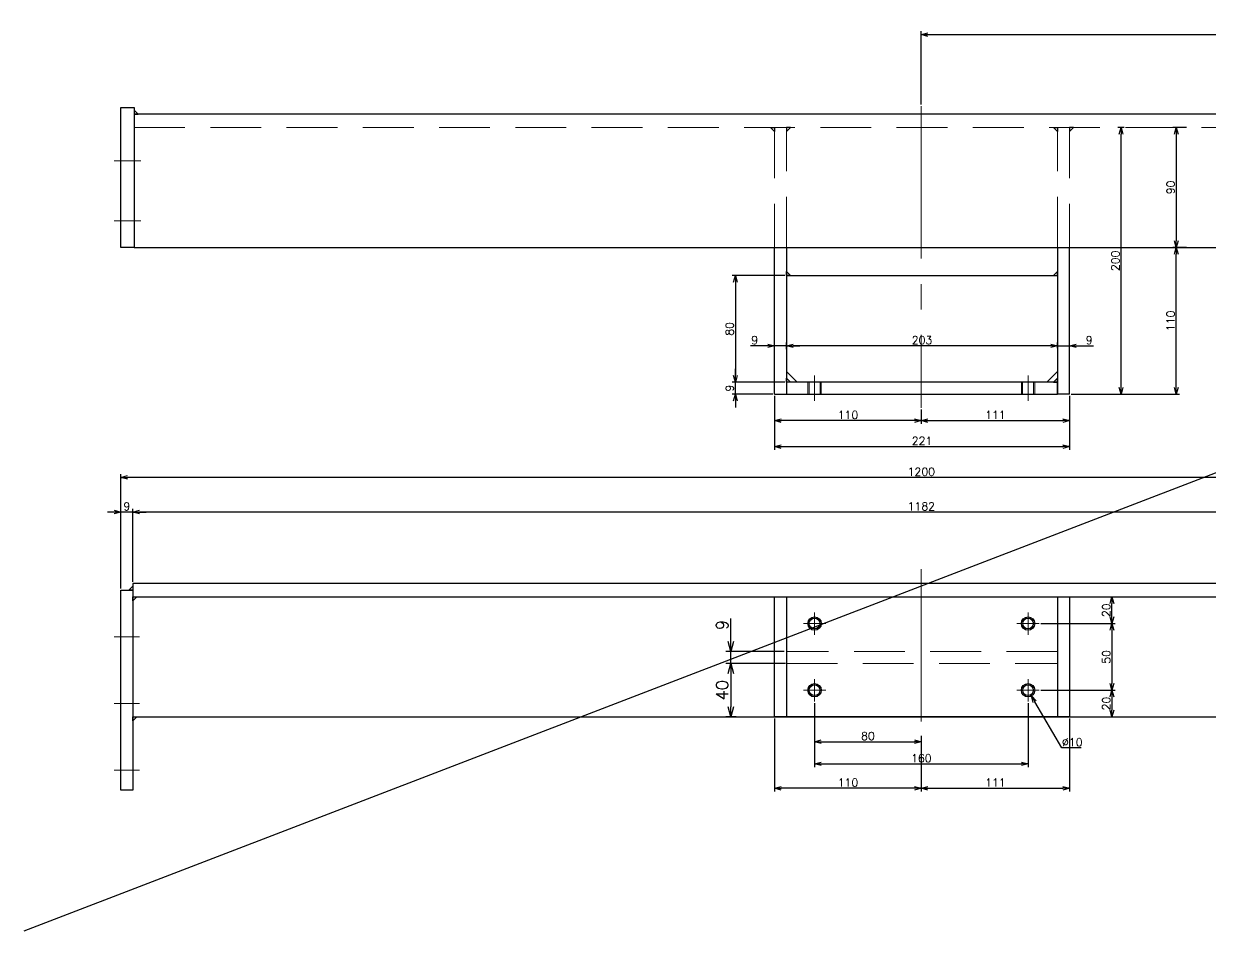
# Model space of a CAD drawing. Header units: millimetres. Extents: x -16130 to 36813, y -8099 to 27484.
# Drawn here: x -10741 to -9852, y 10428 to 11108 of the extents above; entities that cross this region are included whole.
import ezdxf

# ---------------------------------------------------------------- set-up
doc = ezdxf.new("R2010")
doc.units = ezdxf.units.MM
doc.header["$LTSCALE"] = 6
doc.header["$PDMODE"] = 99
doc.header["$PDSIZE"] = 1
doc.linetypes.add('CENTER2', pattern=[28.575, 19.05, -3.175, 3.175, -3.175])
doc.linetypes.add('HIDDEN', pattern=[9.525, 6.35, -3.175])
for name, color, linetype, lineweight in [('04_HIDDEN', 2, 'HIDDEN', 13), ('05_CENTER', 4, 'CENTER2', 13), ('08_DIM', 3, 'Continuous', 13)]:
    doc.layers.add(name, color=color, linetype=linetype, lineweight=lineweight)
doc.styles.add('KSS_TXT', font='txt.shx', dxfattribs={"bigfont": 'extfont2.shx'})
doc.dimstyles.new('KSS_DIM', dxfattribs={"dimtxt": 3, "dimasz": 2.5, "dimexe": 1.25, "dimexo": 0.625, "dimtad": 1, "dimdsep": 46, "dimtxsty": 'KSS_TXT', "dimblk": 'OPEN30', "dimcen": 0, "dimazin": 2, "dimtfac": 0.75, "dimtmove": 0, "dimatfit": 3, "dimldrblk": 'OPEN30', "dimfxl": 1, "dimtolj": 1, "dimarcsym": 0})
doc.dimstyles.new('KSS_DIM$3', dxfattribs={"dimtxt": 3, "dimasz": 2.5, "dimexe": 1.25, "dimexo": 0.625, "dimtad": 1, "dimtih": 1, "dimtoh": 1, "dimdsep": 46, "dimtxsty": 'KSS_TXT', "dimblk": 'OPEN30', "dimcen": 0, "dimazin": 2, "dimtfac": 0.75, "dimtofl": 0, "dimtmove": 0, "dimatfit": 3, "dimldrblk": 'OPEN30', "dimfxl": 1, "dimtolj": 1, "dimarcsym": 0})

# ---------------------------------------------------------------- blocks, each defined once
blk = doc.blocks.new('M10Tz_1_1_1')
at = {"color": 0}
for radius in [5, 4]:
    blk.add_circle((0, 0), radius, dxfattribs=at)
at = {"layer": '05_CENTER'}
for p, q in [((8.34, 0), (-8.34, 0)), ((0, -8.34), (0, 8.34))]:
    blk.add_line(p, q, dxfattribs=at)
blk = doc.blocks.new('A$C247C2A21_1_1')
at = {"color": 0}
for p, q in [((-1191, 20), (-9, 20)), ((-701, 20), (-701, -70)), ((-498, 20), (-498, -70))]:
    blk.add_line(p, q, dxfattribs=at)
at = {"color": 3}
for points in [[(-1191, 25), (-1194, 25), (-1194, 25), (-1191, 28)], [(-9, 25), (-6, 25), (-6, 25), (-9, 28)], [(-1191, 20), (-1188, 20), (-1188, 20), (-1191, 17)], [(-9, 20), (-12, 20), (-12, 20), (-9, 17)], [(-1191, -70), (-1188, -70), (-1188, -70), (-1191, -73)], [(-9, -70), (-12, -70), (-12, -70), (-9, -73)]]:
    blk.add_lwpolyline(points, close=True, dxfattribs=at)
at = {"color": 0}
for points in [[(-1191, -70), (-9, -70), (-9, 30), (-1191, 30)], [(-1191, -125), (-1200, -125), (-1200, 25), (-1191, 25)], [(-710, 20), (-489, 20), (-489, -70), (-710, -70)], [(-9, -125), (0, -125), (0, 25), (-9, 25)]]:
    blk.add_lwpolyline(points, close=True, dxfattribs=at)
at = {"layer": '04_HIDDEN'}
blk.add_lwpolyline([(-701, -30), (-498, -30), (-498, -21), (-701, -21)], close=True, dxfattribs=at)
at = {"layer": '05_CENTER'}
for p, q in [((-600, 40.86), (-600, -83.05)), ((-1186, -10), (-1205, -10)), ((-14, -10), (5, -10)), ((-1186, -60), (-1205, -60)), ((-14, -60), (5, -60)), ((-1186, -110), (-1205, -110)), ((-14, -110), (5, -110))]:
    blk.add_line(p, q, dxfattribs=at)
for p in [(-680, 0), (-520, 0), (-680, -50), (-520, -50)]:
    blk.add_blockref('M10Tz_1_1_1', p)
blk = doc.blocks.new('_Open30')
at = {"color": 0, "linetype": 'ByBlock', "lineweight": -2}
for p, q in [((-1, 0.27), (0, 0)), ((0, 0), (-1, -0.27)), ((0, 0), (-1, 0))]:
    blk.add_line(p, q, dxfattribs=at)
blk = doc.blocks.new('*D1281')
at = {"layer": '08_DIM', "color": 0, "lineweight": -2, "transparency": 16777216}
for p, q in [((-10148.1, 10598.93), (-10148.1, 10550.82)), ((-9988.1, 10598.93), (-9988.1, 10550.82)), ((-10143.1, 10553.32), (-9993.1, 10553.32))]:
    blk.add_line(p, q, dxfattribs=at)
at = {"layer": 'Defpoints', "color": 0, "transparency": 16777216}
for p in [(-10148.1, 10600.18), (-9988.1, 10600.18), (-9988.1, 10553.32)]:
    blk.add_point(p, dxfattribs=at)
at = {"layer": '08_DIM', "color": 0, "lineweight": -2, "transparency": 16777216, "xscale": 5, "yscale": 5, "zscale": 5, "rotation": 180}
blk.add_blockref('_Open30', (-10148.1, 10553.32), dxfattribs=at)
at = {"layer": '08_DIM', "color": 0, "lineweight": -2, "transparency": 16777216, "xscale": 5, "yscale": 5, "zscale": 5}
blk.add_blockref('_Open30', (-9988.1, 10553.32), dxfattribs=at)
at = {"layer": '08_DIM', "color": 0, "transparency": 16777216, "insert": (-10068.1, 10557.57), "char_height": 6, "attachment_point": 5, "style": 'KSS_TXT'}
blk.add_mtext('\\A1;160', dxfattribs=at)
blk = doc.blocks.new('*D1282')
at = {"layer": '08_DIM', "color": 0, "lineweight": -2, "transparency": 16777216}
for p, q in [((-10178.1, 10829.24), (-10178.1, 10788.74)), ((-9957.1, 10829.24), (-9957.1, 10788.74)), ((-10173.1, 10791.24), (-9962.1, 10791.24))]:
    blk.add_line(p, q, dxfattribs=at)
at = {"layer": 'Defpoints', "color": 0, "transparency": 16777216}
for p in [(-10178.1, 10830.49), (-9957.1, 10830.49), (-9957.1, 10791.24)]:
    blk.add_point(p, dxfattribs=at)
at = {"layer": '08_DIM', "color": 0, "lineweight": -2, "transparency": 16777216, "xscale": 5, "yscale": 5, "zscale": 5, "rotation": 180}
blk.add_blockref('_Open30', (-10178.1, 10791.24), dxfattribs=at)
at = {"layer": '08_DIM', "color": 0, "lineweight": -2, "transparency": 16777216, "xscale": 5, "yscale": 5, "zscale": 5}
blk.add_blockref('_Open30', (-9957.1, 10791.24), dxfattribs=at)
at = {"layer": '08_DIM', "color": 0, "transparency": 16777216, "insert": (-10067.6, 10795.49), "char_height": 6, "attachment_point": 5, "style": 'KSS_TXT'}
blk.add_mtext('\\A1;221', dxfattribs=at)
blk = doc.blocks.new('*D1283')
at = {"layer": '08_DIM', "color": 0, "lineweight": -2, "transparency": 16777216}
for p, q in [((-10207.47, 10844.49), (-10207.47, 10849.49)), ((-10170.35, 10839.49), (-10209.97, 10839.49)), ((-10207.47, 10830.49), (-10207.47, 10839.49)), ((-10179.35, 10830.49), (-10209.97, 10830.49)), ((-10207.47, 10825.49), (-10207.47, 10820.49))]:
    blk.add_line(p, q, dxfattribs=at)
at = {"layer": 'Defpoints', "color": 0, "transparency": 16777216}
for p in [(-10207.47, 10839.49), (-10169.1, 10839.49), (-10178.1, 10830.49)]:
    blk.add_point(p, dxfattribs=at)
at = {"layer": '08_DIM', "color": 0, "lineweight": -2, "transparency": 16777216, "xscale": 5, "yscale": 5, "zscale": 5}
for p, rotation in [((-10207.47, 10839.49), 270), ((-10207.47, 10830.49), 90)]:
    blk.add_blockref('_Open30', p, dxfattribs=dict(at, rotation=rotation))
at = {"layer": '08_DIM', "color": 0, "transparency": 16777216, "insert": (-10211.72, 10834.99), "char_height": 6, "attachment_point": 5, "rotation": 90, "style": 'KSS_TXT'}
blk.add_mtext('\\A1;9', dxfattribs=at)
blk = doc.blocks.new('*D1284')
at = {"layer": '08_DIM', "color": 0, "lineweight": -2, "transparency": 16777216}
for p, q in [((-9955.85, 10940.49), (-9874.46, 10940.49)), ((-9876.96, 10835.49), (-9876.96, 10935.49)), ((-9955.85, 10830.49), (-9874.46, 10830.49))]:
    blk.add_line(p, q, dxfattribs=at)
at = {"layer": 'Defpoints', "color": 0, "transparency": 16777216}
for p in [(-9957.1, 10940.49), (-9876.96, 10940.49), (-9957.1, 10830.49)]:
    blk.add_point(p, dxfattribs=at)
at = {"layer": '08_DIM', "color": 0, "lineweight": -2, "transparency": 16777216, "xscale": 5, "yscale": 5, "zscale": 5}
for p, rotation in [((-9876.96, 10940.49), 90), ((-9876.96, 10830.49), 270)]:
    blk.add_blockref('_Open30', p, dxfattribs=dict(at, rotation=rotation))
at = {"layer": '08_DIM', "color": 0, "transparency": 16777216, "insert": (-9881.21, 10885.49), "char_height": 6, "attachment_point": 5, "rotation": 90, "style": 'KSS_TXT'}
blk.add_mtext('\\A1;110', dxfattribs=at)
blk = doc.blocks.new('*D1285')
at = {"layer": '08_DIM', "color": 0, "lineweight": -2, "transparency": 16777216}
for p, q in [((-9916.02, 11030.49), (-9920.86, 11030.49)), ((-9918.36, 10835.49), (-9918.36, 11025.49)), ((-9955.85, 10830.49), (-9915.86, 10830.49))]:
    blk.add_line(p, q, dxfattribs=at)
at = {"layer": 'Defpoints', "color": 0, "transparency": 16777216}
for p in [(-9918.36, 11030.49), (-9914.77, 11030.49), (-9957.1, 10830.49)]:
    blk.add_point(p, dxfattribs=at)
at = {"layer": '08_DIM', "color": 0, "lineweight": -2, "transparency": 16777216, "xscale": 5, "yscale": 5, "zscale": 5}
for p, rotation in [((-9918.36, 11030.49), 90), ((-9918.36, 10830.49), 270)]:
    blk.add_blockref('_Open30', p, dxfattribs=dict(at, rotation=rotation))
at = {"layer": '08_DIM', "color": 0, "transparency": 16777216, "insert": (-9922.61, 10930.49), "char_height": 6, "attachment_point": 5, "rotation": 90, "style": 'KSS_TXT'}
blk.add_mtext('\\A1;200', dxfattribs=at)
blk = doc.blocks.new('*D1289')
at = {"layer": '08_DIM', "color": 0, "lineweight": -2, "transparency": 16777216}
for p, q in [((-10668.1, 10684.77), (-10668.1, 10770.57)), ((-9468.1, 10684.77), (-9468.1, 10770.57)), ((-9473.1, 10768.07), (-10663.1, 10768.07))]:
    blk.add_line(p, q, dxfattribs=at)
at = {"layer": 'Defpoints', "color": 0, "transparency": 16777216}
for p in [(-10668.1, 10768.07), (-10668.1, 10683.52), (-9468.1, 10683.52)]:
    blk.add_point(p, dxfattribs=at)
at = {"layer": '08_DIM', "color": 0, "lineweight": -2, "transparency": 16777216, "xscale": 5, "yscale": 5, "zscale": 5, "rotation": 180}
blk.add_blockref('_Open30', (-10668.1, 10768.07), dxfattribs=at)
at = {"layer": '08_DIM', "color": 0, "lineweight": -2, "transparency": 16777216, "xscale": 5, "yscale": 5, "zscale": 5}
blk.add_blockref('_Open30', (-9468.1, 10768.07), dxfattribs=at)
at = {"layer": '08_DIM', "color": 0, "transparency": 16777216, "insert": (-10068.1, 10772.32), "char_height": 6, "attachment_point": 5, "style": 'KSS_TXT'}
blk.add_mtext('\\A1;1200', dxfattribs=at)
blk = doc.blocks.new('*D1290')
at = {"layer": '08_DIM', "color": 0, "lineweight": -2, "transparency": 16777216}
for p, q in [((-10659.1, 10689.77), (-10659.1, 10744.65)), ((-9477.1, 10689.77), (-9477.1, 10744.65)), ((-9482.1, 10742.15), (-10654.1, 10742.15))]:
    blk.add_line(p, q, dxfattribs=at)
at = {"layer": 'Defpoints', "color": 0, "transparency": 16777216}
for p in [(-10659.1, 10742.15), (-10659.1, 10688.52), (-9477.1, 10688.52)]:
    blk.add_point(p, dxfattribs=at)
at = {"layer": '08_DIM', "color": 0, "lineweight": -2, "transparency": 16777216, "xscale": 5, "yscale": 5, "zscale": 5, "rotation": 180}
blk.add_blockref('_Open30', (-10659.1, 10742.15), dxfattribs=at)
at = {"layer": '08_DIM', "color": 0, "lineweight": -2, "transparency": 16777216, "xscale": 5, "yscale": 5, "zscale": 5}
blk.add_blockref('_Open30', (-9477.1, 10742.15), dxfattribs=at)
at = {"layer": '08_DIM', "color": 0, "transparency": 16777216, "insert": (-10068.1, 10746.4), "char_height": 6, "attachment_point": 5, "style": 'KSS_TXT'}
blk.add_mtext('\\A1;1182', dxfattribs=at)
blk = doc.blocks.new('*D1291')
at = {"layer": '08_DIM', "color": 0, "lineweight": -2, "transparency": 16777216}
for p, q in [((-10668.1, 10684.77), (-10668.1, 10744.65)), ((-10659.1, 10689.77), (-10659.1, 10744.65)), ((-10673.1, 10742.15), (-10678.1, 10742.15)), ((-10659.1, 10742.15), (-10668.1, 10742.15)), ((-10654.1, 10742.15), (-10649.1, 10742.15))]:
    blk.add_line(p, q, dxfattribs=at)
at = {"layer": 'Defpoints', "color": 0, "transparency": 16777216}
for p in [(-10668.1, 10742.15), (-10668.1, 10683.52), (-10659.1, 10688.52)]:
    blk.add_point(p, dxfattribs=at)
at = {"layer": '08_DIM', "color": 0, "lineweight": -2, "transparency": 16777216, "xscale": 5, "yscale": 5, "zscale": 5}
blk.add_blockref('_Open30', (-10668.1, 10742.15), dxfattribs=at)
at = {"layer": '08_DIM', "color": 0, "lineweight": -2, "transparency": 16777216, "xscale": 5, "yscale": 5, "zscale": 5, "rotation": 180}
blk.add_blockref('_Open30', (-10659.1, 10742.15), dxfattribs=at)
at = {"layer": '08_DIM', "color": 0, "transparency": 16777216, "insert": (-10663.6, 10746.4), "char_height": 6, "attachment_point": 5, "style": 'KSS_TXT'}
blk.add_mtext('\\A1;9', dxfattribs=at)
blk = doc.blocks.new('*D1292')
at = {"layer": '08_DIM', "color": 0, "lineweight": -2, "transparency": 16777216}
for p, q in [((-9869.35, 11030.49), (-9879.46, 11030.49)), ((-9876.96, 11025.49), (-9876.96, 10945.49)), ((-9869.35, 10940.49), (-9879.46, 10940.49))]:
    blk.add_line(p, q, dxfattribs=at)
at = {"layer": 'Defpoints', "color": 0, "transparency": 16777216}
for p in [(-9868.1, 11030.49), (-9876.96, 10940.49), (-9868.1, 10940.49)]:
    blk.add_point(p, dxfattribs=at)
at = {"layer": '08_DIM', "color": 0, "lineweight": -2, "transparency": 16777216, "xscale": 5, "yscale": 5, "zscale": 5}
for p, rotation in [((-9876.96, 11030.49), 90), ((-9876.96, 10940.49), 270)]:
    blk.add_blockref('_Open30', p, dxfattribs=dict(at, rotation=rotation))
at = {"layer": '08_DIM', "color": 0, "transparency": 16777216, "insert": (-9881.21, 10985.49), "char_height": 6, "attachment_point": 5, "rotation": 90, "style": 'KSS_TXT'}
blk.add_mtext('\\A1;90', dxfattribs=at)
blk = doc.blocks.new('*D1293')
at = {"layer": '08_DIM', "color": 0, "lineweight": -2, "transparency": 16777216}
for p, q in [((-9956.35, 10678.52), (-9922.7, 10678.52)), ((-9925.2, 10663.52), (-9925.2, 10673.52)), ((-9978.51, 10658.52), (-9922.7, 10658.52))]:
    blk.add_line(p, q, dxfattribs=at)
at = {"layer": 'Defpoints', "color": 0, "transparency": 16777216}
for p in [(-9957.6, 10678.52), (-9925.2, 10678.52), (-9979.76, 10658.52)]:
    blk.add_point(p, dxfattribs=at)
at = {"layer": '08_DIM', "color": 0, "lineweight": -2, "transparency": 16777216, "xscale": 5, "yscale": 5, "zscale": 5}
for p, rotation in [((-9925.2, 10678.52), 90), ((-9925.2, 10658.52), 270)]:
    blk.add_blockref('_Open30', p, dxfattribs=dict(at, rotation=rotation))
at = {"layer": '08_DIM', "color": 0, "transparency": 16777216, "insert": (-9929.45, 10668.52), "char_height": 6, "attachment_point": 5, "rotation": 90, "style": 'KSS_TXT'}
blk.add_mtext('\\A1;20', dxfattribs=at)
blk = doc.blocks.new('*D1294')
at = {"layer": '08_DIM', "color": 0, "lineweight": -2, "transparency": 16777216}
for p, q in [((-9978.51, 10658.52), (-9922.7, 10658.52)), ((-9925.2, 10653.52), (-9925.2, 10613.52)), ((-9978.51, 10608.52), (-9922.7, 10608.52))]:
    blk.add_line(p, q, dxfattribs=at)
at = {"layer": 'Defpoints', "color": 0, "transparency": 16777216}
for p in [(-9979.76, 10658.52), (-9979.76, 10608.52), (-9925.2, 10608.52)]:
    blk.add_point(p, dxfattribs=at)
at = {"layer": '08_DIM', "color": 0, "lineweight": -2, "transparency": 16777216, "xscale": 5, "yscale": 5, "zscale": 5}
for p, rotation in [((-9925.2, 10658.52), 90), ((-9925.2, 10608.52), 270)]:
    blk.add_blockref('_Open30', p, dxfattribs=dict(at, rotation=rotation))
at = {"layer": '08_DIM', "color": 0, "transparency": 16777216, "insert": (-9929.45, 10633.52), "char_height": 6, "attachment_point": 5, "rotation": 90, "style": 'KSS_TXT'}
blk.add_mtext('\\A1;50', dxfattribs=at)
blk = doc.blocks.new('*D1295')
at = {"layer": '08_DIM', "color": 0, "lineweight": -2, "transparency": 16777216}
for p, q in [((-9962.83, 10565.31), (-9983.06, 10599.89)), ((-9948.33, 10565.31), (-9962.83, 10565.31))]:
    blk.add_line(p, q, dxfattribs=at)
at = {"layer": 'Defpoints', "color": 0, "transparency": 16777216}
for p in [(-9990.63, 10612.84), (-9985.58, 10604.21)]:
    blk.add_point(p, dxfattribs=at)
at = {"layer": '08_DIM', "color": 0, "lineweight": -2, "transparency": 16777216, "xscale": 5, "yscale": 5, "zscale": 5, "rotation": 120.3235199212995}
blk.add_blockref('_Open30', (-9985.58, 10604.21), dxfattribs=at)
at = {"layer": '08_DIM', "color": 0, "transparency": 16777216, "insert": (-9954.96, 10569.56), "char_height": 6, "attachment_point": 5, "style": 'KSS_TXT'}
blk.add_mtext('\\A1;%%C10', dxfattribs=at)
blk = doc.blocks.new('A$C430C706C_1_1')
at = {"color": 0}
for p, q in [((-710, -130), (-710, -20)), ((-701, -20), (-701, -130)), ((-498, -20), (-498, -130)), ((-489, -130), (-489, -20)), ((-701, -41), (-498, -41)), ((-693, -121), (-701, -113)), ((-498, -113), (-506, -121)), ((-710, -130), (-701, -130)), ((-489, -130), (-498, -130))]:
    blk.add_line(p, q, dxfattribs=at)
for points in [[(-1200, -20), (-1200, 85), (-1190, 85), (-1190, -20)], [(0, -20), (0, 85), (-10, 85), (-10, -20)], [(-1190, -20), (-10, -20), (-10, 80), (-1190, 80)], [(-701, -130), (-498, -130), (-498, -121), (-701, -121)]]:
    blk.add_lwpolyline(points, close=True, dxfattribs=at)
at = {"color": 3}
for points in [[(-1190, 80), (-1187, 80), (-1187, 80), (-1190, 83)], [(-10, 80), (-10, 83), (-10, 83), (-13, 80)], [(-710, 70), (-710, 67), (-710, 67), (-713, 70)], [(-701, 70), (-701, 67), (-701, 67), (-698, 70)], [(-498, 70), (-498, 67), (-498, 67), (-501, 70)], [(-489, 70), (-489, 67), (-489, 67), (-486, 70)], [(-701, -41), (-701, -38), (-701, -38), (-698, -41)], [(-498, -41), (-498, -38), (-498, -38), (-501, -41)], [(-701, -121), (-701, -118), (-701, -118), (-698, -121)], [(-498, -121), (-498, -118), (-498, -118), (-501, -121)]]:
    blk.add_lwpolyline(points, close=True, dxfattribs=at)
at = {"layer": '04_HIDDEN'}
for p, q in [((-1190, 70), (-10, 70)), ((-710, 70), (-710, -20)), ((-701, -20), (-701, 70)), ((-498, -20), (-498, 70)), ((-489, 70), (-489, -20)), ((-685, -130), (-685, -121)), ((-684.1, -130), (-684.1, -121)), ((-675.9, -130), (-675.9, -121)), ((-675, -130), (-675, -121)), ((-525, -130), (-525, -121)), ((-524.1, -130), (-524.1, -121)), ((-515.9, -130), (-515.9, -121)), ((-515, -130), (-515, -121))]:
    blk.add_line(p, q, dxfattribs=at)
at = {"layer": '05_CENTER'}
for p, q in [((-600, 85.93), (-600, -140.18)), ((-1185, 45), (-1205, 45)), ((-15, 45), (5, 45)), ((-1185, 0), (-1205, 0)), ((-15, 0), (5, 0)), ((-680, -135), (-680, -116)), ((-520, -135), (-520, -116))]:
    blk.add_line(p, q, dxfattribs=at)
blk = doc.blocks.new('*D1308')
at = {"layer": '08_DIM', "color": 0, "lineweight": -2, "transparency": 16777216}
for p, q in [((-10178.1, 10829.24), (-10178.1, 10808.21)), ((-10068.1, 10819.06), (-10068.1, 10808.21)), ((-10073.1, 10810.71), (-10173.1, 10810.71))]:
    blk.add_line(p, q, dxfattribs=at)
at = {"layer": 'Defpoints', "color": 0, "transparency": 16777216}
for p in [(-10178.1, 10830.49), (-10068.1, 10820.31), (-10178.1, 10810.71)]:
    blk.add_point(p, dxfattribs=at)
at = {"layer": '08_DIM', "color": 0, "lineweight": -2, "transparency": 16777216, "xscale": 5, "yscale": 5, "zscale": 5, "rotation": 180}
blk.add_blockref('_Open30', (-10178.1, 10810.71), dxfattribs=at)
at = {"layer": '08_DIM', "color": 0, "lineweight": -2, "transparency": 16777216, "xscale": 5, "yscale": 5, "zscale": 5}
blk.add_blockref('_Open30', (-10068.1, 10810.71), dxfattribs=at)
at = {"layer": '08_DIM', "color": 0, "transparency": 16777216, "insert": (-10123.1, 10814.96), "char_height": 6, "attachment_point": 5, "style": 'KSS_TXT'}
blk.add_mtext('\\A1;110', dxfattribs=at)
blk = doc.blocks.new('*D1309')
at = {"layer": '08_DIM', "color": 0, "lineweight": -2, "transparency": 16777216}
for p, q in [((-9957.1, 10829.24), (-9957.1, 10808.21)), ((-10068.1, 10819.06), (-10068.1, 10808.21)), ((-10063.1, 10810.71), (-9962.1, 10810.71))]:
    blk.add_line(p, q, dxfattribs=at)
at = {"layer": 'Defpoints', "color": 0, "transparency": 16777216}
for p in [(-9957.1, 10830.49), (-10068.1, 10820.31), (-9957.1, 10810.71)]:
    blk.add_point(p, dxfattribs=at)
at = {"layer": '08_DIM', "color": 0, "lineweight": -2, "transparency": 16777216, "xscale": 5, "yscale": 5, "zscale": 5, "rotation": 180}
blk.add_blockref('_Open30', (-10068.1, 10810.71), dxfattribs=at)
at = {"layer": '08_DIM', "color": 0, "lineweight": -2, "transparency": 16777216, "xscale": 5, "yscale": 5, "zscale": 5}
blk.add_blockref('_Open30', (-9957.1, 10810.71), dxfattribs=at)
at = {"layer": '08_DIM', "color": 0, "transparency": 16777216, "insert": (-10012.6, 10814.96), "char_height": 6, "attachment_point": 5, "style": 'KSS_TXT'}
blk.add_mtext('\\A1;111', dxfattribs=at)
blk = doc.blocks.new('*D1310')
at = {"layer": '08_DIM', "color": 0, "lineweight": -2, "transparency": 16777216}
for p, q in [((-10178.1, 10587.27), (-10178.1, 10532.56)), ((-10068.1, 10574.22), (-10068.1, 10532.56)), ((-10073.1, 10535.06), (-10173.1, 10535.06))]:
    blk.add_line(p, q, dxfattribs=at)
at = {"layer": 'Defpoints', "color": 0, "transparency": 16777216}
for p in [(-10178.1, 10588.52), (-10068.1, 10575.47), (-10178.1, 10535.06)]:
    blk.add_point(p, dxfattribs=at)
at = {"layer": '08_DIM', "color": 0, "lineweight": -2, "transparency": 16777216, "xscale": 5, "yscale": 5, "zscale": 5, "rotation": 180}
blk.add_blockref('_Open30', (-10178.1, 10535.06), dxfattribs=at)
at = {"layer": '08_DIM', "color": 0, "lineweight": -2, "transparency": 16777216, "xscale": 5, "yscale": 5, "zscale": 5}
blk.add_blockref('_Open30', (-10068.1, 10535.06), dxfattribs=at)
at = {"layer": '08_DIM', "color": 0, "transparency": 16777216, "insert": (-10123.1, 10539.31), "char_height": 6, "attachment_point": 5, "style": 'KSS_TXT'}
blk.add_mtext('\\A1;110', dxfattribs=at)
blk = doc.blocks.new('*D1311')
at = {"layer": '08_DIM', "color": 0, "lineweight": -2, "transparency": 16777216}
for p, q in [((-9957.1, 10587.27), (-9957.1, 10532.56)), ((-10068.1, 10574.22), (-10068.1, 10532.56)), ((-10063.1, 10535.06), (-9962.1, 10535.06))]:
    blk.add_line(p, q, dxfattribs=at)
at = {"layer": 'Defpoints', "color": 0, "transparency": 16777216}
for p in [(-9957.1, 10588.52), (-10068.1, 10575.47), (-9957.1, 10535.06)]:
    blk.add_point(p, dxfattribs=at)
at = {"layer": '08_DIM', "color": 0, "lineweight": -2, "transparency": 16777216, "xscale": 5, "yscale": 5, "zscale": 5, "rotation": 180}
blk.add_blockref('_Open30', (-10068.1, 10535.06), dxfattribs=at)
at = {"layer": '08_DIM', "color": 0, "lineweight": -2, "transparency": 16777216, "xscale": 5, "yscale": 5, "zscale": 5}
blk.add_blockref('_Open30', (-9957.1, 10535.06), dxfattribs=at)
at = {"layer": '08_DIM', "color": 0, "transparency": 16777216, "insert": (-10012.6, 10539.31), "char_height": 6, "attachment_point": 5, "style": 'KSS_TXT'}
blk.add_mtext('\\A1;111', dxfattribs=at)
blk = doc.blocks.new('*D1312')
at = {"layer": '08_DIM', "color": 0, "lineweight": -2, "transparency": 16777216}
for p, q in [((-10148.1, 10598.93), (-10148.1, 10567.46)), ((-10143.1, 10569.96), (-10073.1, 10569.96)), ((-10068.1, 10574.22), (-10068.1, 10567.46))]:
    blk.add_line(p, q, dxfattribs=at)
at = {"layer": 'Defpoints', "color": 0, "transparency": 16777216}
for p in [(-10148.1, 10600.18), (-10068.1, 10575.47), (-10068.1, 10569.96)]:
    blk.add_point(p, dxfattribs=at)
at = {"layer": '08_DIM', "color": 0, "lineweight": -2, "transparency": 16777216, "xscale": 5, "yscale": 5, "zscale": 5, "rotation": 180}
blk.add_blockref('_Open30', (-10148.1, 10569.96), dxfattribs=at)
at = {"layer": '08_DIM', "color": 0, "lineweight": -2, "transparency": 16777216, "xscale": 5, "yscale": 5, "zscale": 5}
blk.add_blockref('_Open30', (-10068.1, 10569.96), dxfattribs=at)
at = {"layer": '08_DIM', "color": 0, "transparency": 16777216, "insert": (-10108.1, 10574.21), "char_height": 6, "attachment_point": 5, "style": 'KSS_TXT'}
blk.add_mtext('\\A1;80', dxfattribs=at)
blk = doc.blocks.new('*D1337')
at = {"layer": '08_DIM', "color": 0, "lineweight": -2, "transparency": 16777216}
for p, q in [((-10068.1, 11047.67), (-10068.1, 11102.59)), ((-10063.1, 11100.09), (-9473.1, 11100.09)), ((-9468.1, 11046.74), (-9468.1, 11102.59))]:
    blk.add_line(p, q, dxfattribs=at)
at = {"layer": 'Defpoints', "color": 0, "transparency": 16777216}
for p in [(-9468.1, 11100.09), (-10068.1, 11046.42), (-9468.1, 11045.49)]:
    blk.add_point(p, dxfattribs=at)
at = {"layer": '08_DIM', "color": 0, "lineweight": -2, "transparency": 16777216, "xscale": 5, "yscale": 5, "zscale": 5, "rotation": 180}
blk.add_blockref('_Open30', (-10068.1, 11100.09), dxfattribs=at)
at = {"layer": '08_DIM', "color": 0, "lineweight": -2, "transparency": 16777216, "xscale": 5, "yscale": 5, "zscale": 5}
blk.add_blockref('_Open30', (-9468.1, 11100.09), dxfattribs=at)
at = {"layer": '08_DIM', "color": 0, "transparency": 16777216, "insert": (-9768.1, 11104.34), "char_height": 6, "attachment_point": 5, "style": 'KSS_TXT'}
blk.add_mtext('\\A1;600', dxfattribs=at)
blk = doc.blocks.new('*D2533')
at = {"layer": '08_DIM', "color": 0, "lineweight": -2, "transparency": 16777216}
for p, q in [((-10169.1, 10864.31), (-10169.1, 10869.25)), ((-9966.1, 10864.96), (-9966.1, 10869.25)), ((-9971.1, 10866.75), (-10164.1, 10866.75))]:
    blk.add_line(p, q, dxfattribs=at)
at = {"layer": 'Defpoints', "color": 0, "transparency": 16777216}
for p in [(-10169.1, 10866.75), (-10169.1, 10863.06), (-9966.1, 10863.71)]:
    blk.add_point(p, dxfattribs=at)
at = {"layer": '08_DIM', "color": 0, "lineweight": -2, "transparency": 16777216, "xscale": 5, "yscale": 5, "zscale": 5, "rotation": 180}
blk.add_blockref('_Open30', (-10169.1, 10866.75), dxfattribs=at)
at = {"layer": '08_DIM', "color": 0, "lineweight": -2, "transparency": 16777216, "xscale": 5, "yscale": 5, "zscale": 5}
blk.add_blockref('_Open30', (-9966.1, 10866.75), dxfattribs=at)
at = {"layer": '08_DIM', "color": 0, "transparency": 16777216, "insert": (-10067.6, 10871), "char_height": 6, "attachment_point": 5, "style": 'KSS_TXT'}
blk.add_mtext('\\A1;203', dxfattribs=at)
blk = doc.blocks.new('*D2534')
at = {"layer": '08_DIM', "color": 0, "lineweight": -2, "transparency": 16777216}
for p, q in [((-10178.1, 10864.31), (-10178.1, 10869.25)), ((-10169.1, 10864.96), (-10169.1, 10869.25)), ((-10178.1, 10866.75), (-10196.23, 10866.75)), ((-10183.1, 10866.75), (-10188.1, 10866.75)), ((-10169.1, 10866.75), (-10178.1, 10866.75)), ((-10164.1, 10866.75), (-10159.1, 10866.75))]:
    blk.add_line(p, q, dxfattribs=at)
at = {"layer": 'Defpoints', "color": 0, "transparency": 16777216}
for p in [(-10178.1, 10866.75), (-10178.1, 10863.06), (-10169.1, 10863.71)]:
    blk.add_point(p, dxfattribs=at)
at = {"layer": '08_DIM', "color": 0, "lineweight": -2, "transparency": 16777216, "xscale": 5, "yscale": 5, "zscale": 5}
blk.add_blockref('_Open30', (-10178.1, 10866.75), dxfattribs=at)
at = {"layer": '08_DIM', "color": 0, "lineweight": -2, "transparency": 16777216, "xscale": 5, "yscale": 5, "zscale": 5, "rotation": 180}
blk.add_blockref('_Open30', (-10169.1, 10866.75), dxfattribs=at)
at = {"layer": '08_DIM', "color": 0, "transparency": 16777216, "insert": (-10192.98, 10871), "char_height": 6, "attachment_point": 5, "style": 'KSS_TXT'}
blk.add_mtext('\\A1;9', dxfattribs=at)
blk = doc.blocks.new('*D2535')
at = {"layer": '08_DIM', "color": 0, "lineweight": -2, "transparency": 16777216}
for p, q in [((-9966.1, 10864.96), (-9966.1, 10869.25)), ((-9957.1, 10864.31), (-9957.1, 10869.25)), ((-9971.1, 10866.75), (-9976.1, 10866.75)), ((-9966.1, 10866.75), (-9957.1, 10866.75)), ((-9957.1, 10866.75), (-9938.98, 10866.75)), ((-9952.1, 10866.75), (-9947.1, 10866.75))]:
    blk.add_line(p, q, dxfattribs=at)
at = {"layer": 'Defpoints', "color": 0, "transparency": 16777216}
for p in [(-9966.1, 10863.71), (-9957.1, 10866.75), (-9957.1, 10863.06)]:
    blk.add_point(p, dxfattribs=at)
at = {"layer": '08_DIM', "color": 0, "lineweight": -2, "transparency": 16777216, "xscale": 5, "yscale": 5, "zscale": 5}
blk.add_blockref('_Open30', (-9966.1, 10866.75), dxfattribs=at)
at = {"layer": '08_DIM', "color": 0, "lineweight": -2, "transparency": 16777216, "xscale": 5, "yscale": 5, "zscale": 5, "rotation": 180}
blk.add_blockref('_Open30', (-9957.1, 10866.75), dxfattribs=at)
at = {"layer": '08_DIM', "color": 0, "transparency": 16777216, "insert": (-9942.23, 10871), "char_height": 6, "attachment_point": 5, "style": 'KSS_TXT'}
blk.add_mtext('\\A1;9', dxfattribs=at)
blk = doc.blocks.new('*D2542')
at = {"layer": '08_DIM', "color": 0, "lineweight": -2, "transparency": 16777216}
for p, q in [((-10170.35, 10919.49), (-10209.97, 10919.49)), ((-10207.47, 10914.49), (-10207.47, 10844.49)), ((-10170.35, 10839.49), (-10209.97, 10839.49))]:
    blk.add_line(p, q, dxfattribs=at)
at = {"layer": 'Defpoints', "color": 0, "transparency": 16777216}
for p in [(-10169.1, 10919.49), (-10207.47, 10839.49), (-10169.1, 10839.49)]:
    blk.add_point(p, dxfattribs=at)
at = {"layer": '08_DIM', "color": 0, "lineweight": -2, "transparency": 16777216, "xscale": 5, "yscale": 5, "zscale": 5}
for p, rotation in [((-10207.47, 10919.49), 90), ((-10207.47, 10839.49), 270)]:
    blk.add_blockref('_Open30', p, dxfattribs=dict(at, rotation=rotation))
at = {"layer": '08_DIM', "color": 0, "transparency": 16777216, "insert": (-10211.72, 10879.49), "char_height": 6, "attachment_point": 5, "rotation": 90, "style": 'KSS_TXT'}
blk.add_mtext('\\A1;80', dxfattribs=at)
blk = doc.blocks.new('*D2557')
at = {"layer": '08_DIM', "color": 0, "lineweight": -2, "transparency": 16777216}
for p, q in [((-9978.51, 10608.52), (-9922.7, 10608.52)), ((-9925.2, 10603.52), (-9925.2, 10593.52)), ((-9927.16, 10588.52), (-9922.7, 10588.52))]:
    blk.add_line(p, q, dxfattribs=at)
at = {"layer": 'Defpoints', "color": 0, "transparency": 16777216}
for p in [(-9979.76, 10608.52), (-9928.41, 10588.52), (-9925.2, 10588.52)]:
    blk.add_point(p, dxfattribs=at)
at = {"layer": '08_DIM', "color": 0, "lineweight": -2, "transparency": 16777216, "xscale": 5, "yscale": 5, "zscale": 5}
for p, rotation in [((-9925.2, 10608.52), 90), ((-9925.2, 10588.52), 270)]:
    blk.add_blockref('_Open30', p, dxfattribs=dict(at, rotation=rotation))
at = {"layer": '08_DIM', "color": 0, "transparency": 16777216, "insert": (-9929.45, 10598.52), "char_height": 6, "attachment_point": 5, "rotation": 90, "style": 'KSS_TXT'}
blk.add_mtext('\\A1;20', dxfattribs=at)
blk = doc.blocks.new('*D2558')
at = {"layer": '08_DIM', "color": 0, "lineweight": -2, "transparency": 16777216}
for p, q in [((-10169.98, 10628.52), (-10214.69, 10628.52)), ((-10210.94, 10621.02), (-10210.94, 10596.02)), ((-10206.86, 10588.52), (-10214.69, 10588.52))]:
    blk.add_line(p, q, dxfattribs=at)
at = {"layer": 'Defpoints', "color": 0, "transparency": 16777216}
for p in [(-10168.1, 10628.52), (-10210.94, 10588.52), (-10204.98, 10588.52)]:
    blk.add_point(p, dxfattribs=at)
at = {"layer": '08_DIM', "color": 0, "lineweight": -2, "transparency": 16777216, "xscale": 7.5, "yscale": 7.5, "zscale": 7.5}
for p, rotation in [((-10210.94, 10628.52), 90), ((-10210.94, 10588.52), 270)]:
    blk.add_blockref('_Open30', p, dxfattribs=dict(at, rotation=rotation))
at = {"layer": '08_DIM', "color": 0, "transparency": 16777216, "insert": (-10217.32, 10608.52), "char_height": 9, "attachment_point": 5, "rotation": 90, "style": 'KSS_TXT'}
blk.add_mtext('\\A1;40', dxfattribs=at)
blk = doc.blocks.new('*D2563')
at = {"layer": '08_DIM', "color": 0, "lineweight": -2, "transparency": 16777216}
for p, q in [((-10210.94, 10645.02), (-10210.94, 10662.27)), ((-10170.98, 10637.52), (-10214.69, 10637.52)), ((-10210.94, 10628.52), (-10210.94, 10637.52)), ((-10170.98, 10628.52), (-10214.69, 10628.52)), ((-10210.94, 10621.02), (-10210.94, 10613.52))]:
    blk.add_line(p, q, dxfattribs=at)
at = {"layer": 'Defpoints', "color": 0, "transparency": 16777216}
for p in [(-10210.94, 10637.52), (-10169.1, 10637.52), (-10169.1, 10628.52)]:
    blk.add_point(p, dxfattribs=at)
at = {"layer": '08_DIM', "color": 0, "lineweight": -2, "transparency": 16777216, "xscale": 7.5, "yscale": 7.5, "zscale": 7.5}
for p, rotation in [((-10210.94, 10637.52), 270), ((-10210.94, 10628.52), 90)]:
    blk.add_blockref('_Open30', p, dxfattribs=dict(at, rotation=rotation))
at = {"layer": '08_DIM', "color": 0, "transparency": 16777216, "insert": (-10217.32, 10657.4), "char_height": 9, "attachment_point": 5, "rotation": 90, "style": 'KSS_TXT'}
blk.add_mtext('\\A1;9', dxfattribs=at)

msp = doc.modelspace()

# ---------------------------------------------------------------- linework, layer by layer
at = {"color": 3}
msp.add_line((-9087.61983, 11063.87433), (-10740.86557, 10427.79344), dxfattribs=at)

# ---------------------------------------------------------------- block references
for name, p in [('A$C430C706C_1_1', (-9468.10471, 10960.48767)), ('A$C247C2A21_1_1', (-9468.10471, 10658.52179))]:
    msp.add_blockref(name, p)

# ---------------------------------------------------------------- dimensions: what is measured, and where the dimension line sits
at = {"layer": '08_DIM'}
for base, p1, p2, picture, middle in [((-9468.10471, 11100.08835), (-10068.10471, 11046.41784), (-9468.10471, 11045.48767), '*D1337', (-9768.10471, 11104.33835)), ((-9957.10471, 10791.24278), (-10178.10471, 10830.48767), (-9957.10471, 10830.48767), '*D1282', (-10067.60471, 10795.49278)), ((-10178.10471, 10810.70845), (-10068.10471, 10820.309), (-10178.10471, 10830.48767), '*D1308', (-10123.10471, 10814.95845)), ((-9957.10471, 10810.70845), (-10068.10471, 10820.309), (-9957.10471, 10830.48767), '*D1309', (-10012.60471, 10814.95845)), ((-10668.10471, 10768.06661), (-9468.10471, 10683.52179), (-10668.10471, 10683.52179), '*D1289', (-10068.10471, 10772.31661)), ((-9988.10471, 10553.32369), (-10148.10471, 10600.18074), (-9988.10471, 10600.18074), '*D1281', (-10068.10471, 10557.57369)), ((-10068.10471, 10569.95841), (-10148.10471, 10600.18074), (-10068.10471, 10575.46737), '*D1312', (-10108.10471, 10574.20841)), ((-10178.10471, 10535.06164), (-10068.10471, 10575.46737), (-10178.10471, 10588.52179), '*D1310', (-10123.10471, 10539.31164)), ((-9957.10471, 10535.06164), (-10068.10471, 10575.46737), (-9957.10471, 10588.52179), '*D1311', (-10012.60471, 10539.31164))]:
    dim = msp.add_linear_dim(base=base, p1=p1, p2=p2, dimstyle='KSS_DIM', override={"dimscale": 2}, dxfattribs=at)
    dim.commit()
    dim.dimension.update_dxf_attribs({"geometry": picture, "text_midpoint": middle})
for base, p1, p2, angle, override, picture, middle in [((-9918.35559, 11030.48767), (-9957.10471, 10830.48767), (-9914.77352, 11030.48767), 90, {"dimscale": 2}, '*D1285', (-9922.60559, 10930.48767)), ((-9876.95709, 10940.48767), (-9868.10471, 11030.48767), (-9868.10471, 10940.48767), 90, {"dimscale": 2}, '*D1292', (-9881.20709, 10985.48767)), ((-9876.95709, 10940.48767), (-9957.10471, 10830.48767), (-9957.10471, 10940.48767), 90, {"dimscale": 2}, '*D1284', (-9881.20709, 10885.48767)), ((-10207.46782, 10839.48767), (-10169.10471, 10919.48767), (-10169.10471, 10839.48767), 90, {"dimscale": 2}, '*D2542', (-10211.71782, 10879.48767)), ((-9925.19637, 10678.52179), (-9979.76365, 10658.52179), (-9957.60471, 10678.52179), 90, {"dimscale": 2}, '*D1293', (-9929.44637, 10668.52179)), ((-9925.19637, 10608.52179), (-9979.76365, 10658.52179), (-9979.76365, 10608.52179), 90, {"dimscale": 2}, '*D1294', (-9929.45054, 10633.52179)), ((-10210.94237, 10588.52179), (-10168.10471, 10628.52179), (-10204.98062, 10588.52179), 90, {"dimscale": 3}, '*D2558', (-10217.31737, 10608.52179)), ((-9925.19637, 10588.52179), (-9979.76365, 10608.52179), (-9928.40659, 10588.52179), 270, {"dimscale": 2}, '*D2557', (-9929.44637, 10598.52179))]:
    dim = msp.add_linear_dim(base=base, p1=p1, p2=p2, angle=angle, dimstyle='KSS_DIM', override=override, dxfattribs=at)
    dim.commit()
    dim.dimension.update_dxf_attribs({"geometry": picture, "text_midpoint": middle})
at = {"layer": '08_DIM', "color": 1}
dim = msp.add_linear_dim(base=(-10178.10471, 10866.75389), p1=(-10169.10471, 10863.71463), p2=(-10178.10471, 10863.05574), dimstyle='KSS_DIM', override={"dimscale": 2}, dxfattribs=at)
dim.commit()
dim.dimension.update_dxf_attribs({"geometry": '*D2534', "text_midpoint": (-10192.97971, 10866.75389), "dimtype": 160})
for base, p1, p2, picture, middle in [((-10169.10471, 10866.75389), (-9966.10471, 10863.71463), (-10169.10471, 10863.05574), '*D2533', (-10067.60471, 10871.00389)), ((-10668.10471, 10742.1503), (-10659.10471, 10688.52179), (-10668.10471, 10683.52179), '*D1291', (-10663.60471, 10746.4003)), ((-10659.10471, 10742.1503), (-9477.10471, 10688.52179), (-10659.10471, 10688.52179), '*D1290', (-10068.10471, 10746.4003))]:
    dim = msp.add_linear_dim(base=base, p1=p1, p2=p2, dimstyle='KSS_DIM', override={"dimscale": 2}, dxfattribs=at)
    dim.commit()
    dim.dimension.update_dxf_attribs({"geometry": picture, "text_midpoint": middle})
dim = msp.add_linear_dim(base=(-9957.10471, 10866.75389), p1=(-9966.10471, 10863.71463), p2=(-9957.10471, 10863.05574), angle=180, dimstyle='KSS_DIM', override={"dimscale": 2}, dxfattribs=at)
dim.commit()
dim.dimension.update_dxf_attribs({"geometry": '*D2535', "text_midpoint": (-9942.22971, 10866.75389), "dimtype": 160})
for base, p1, p2, override, picture, middle in [((-10207.46782, 10839.48767), (-10178.10471, 10830.48767), (-10169.10471, 10839.48767), {"dimscale": 2}, '*D1283', (-10211.71782, 10834.98767)), ((-10210.94237, 10637.52179), (-10169.10471, 10628.52179), (-10169.10471, 10637.52179), {"dimscale": 3}, '*D2563', (-10217.31737, 10657.39679))]:
    dim = msp.add_linear_dim(base=base, p1=p1, p2=p2, angle=90, dimstyle='KSS_DIM', override=override, dxfattribs=at)
    dim.commit()
    dim.dimension.update_dxf_attribs({"geometry": picture, "text_midpoint": middle})
at = {"layer": '08_DIM'}
dim = msp.add_diameter_dim_2p(p1=(-9990.62912, 10612.83773), p2=(-9985.5803, 10604.20585), dimstyle='KSS_DIM$3', override={"dimscale": 2, "dimpost": '%%C<>'}, dxfattribs=at)
dim.commit()
dim.dimension.update_dxf_attribs({"geometry": '*D1295', "text_midpoint": (-9954.95679, 10565.31311), "dimtype": 163})

doc.saveas('drawing.dxf')
